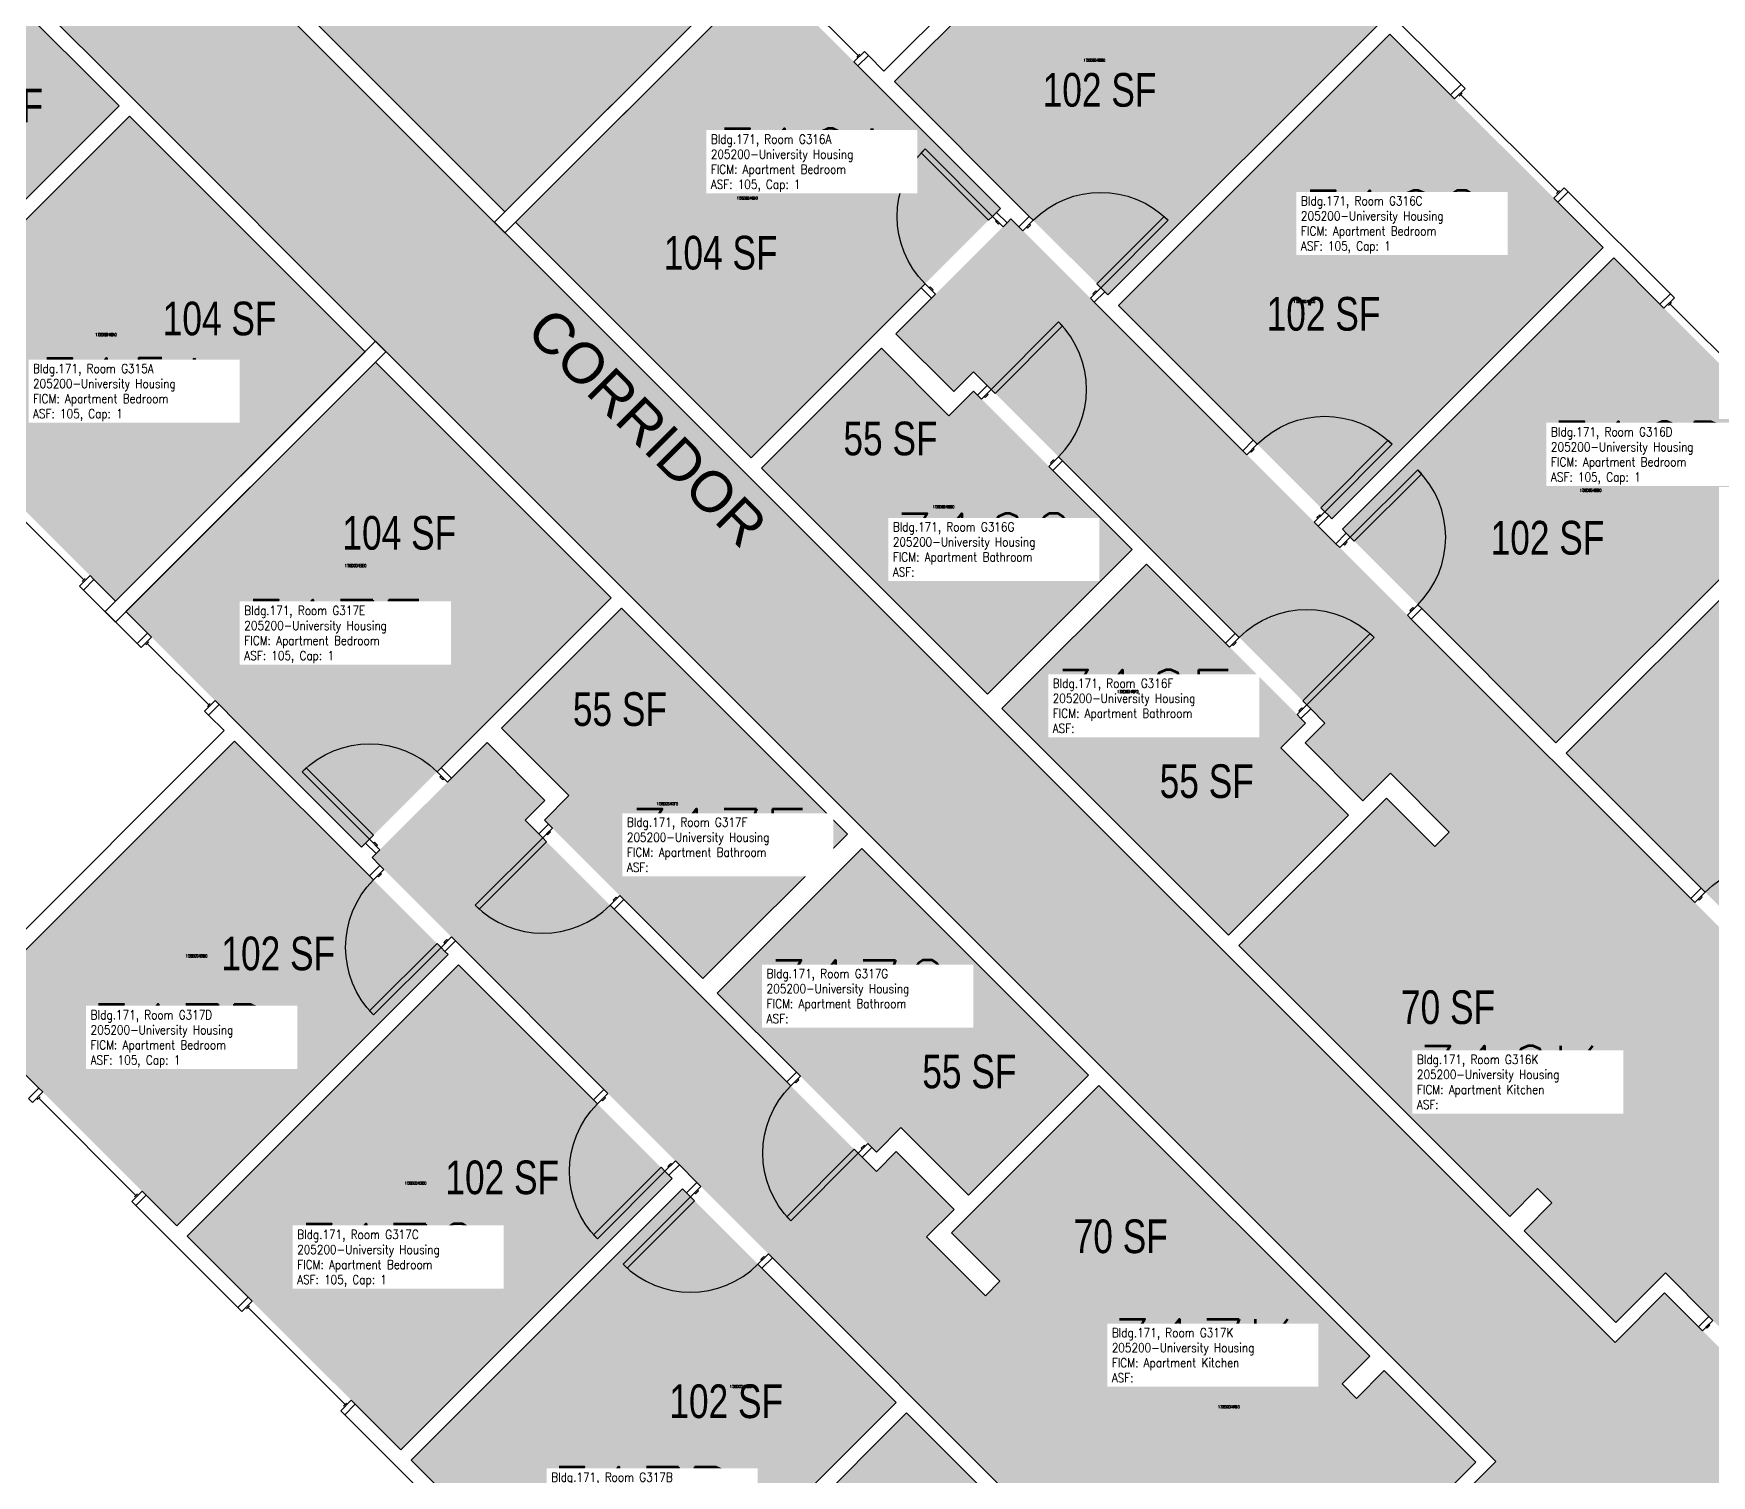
# Model space of a CAD drawing. Header units: inches. Extents: x 1063 to 4030, y -1482 to 1605.
# Drawn here: x 2972 to 3570, y 65 to 579 of the extents above; entities that cross this region are included whole.
import ezdxf
from ezdxf.enums import TextEntityAlignment as Align

# ---------------------------------------------------------------- set-up
doc = ezdxf.new("R2010")
doc.units = ezdxf.units.IN
doc.header["$LTSCALE"] = 192
doc.header["$MEASUREMENT"] = 0
for name, color, linetype in [('A-AREA-IDEN', 1, 'Continuous'), ('A-DOOR', 2, 'Continuous'), ('A-GLAZ', 1, 'Continuous'), ('A-IDEN-RNUM', 7, 'Continuous'), ('A-IDEN-SNUM', 4, 'Continuous'), ('A-IDEN-VNUM', 4, 'Continuous'), ('A-WALL', 5, 'Continuous'), ('AREA-TEXT', 3, 'Continuous'), ('Rooms-Category-Color', 7, 'Continuous'), ('Rooms-College-Color', 7, 'Continuous'), ('Rooms-Department-Color', 7, 'Continuous'), ('Rooms-Division-Color', 7, 'Continuous'), ('Rooms-Information', 7, 'Continuous')]:
    doc.layers.add(name, color=color, linetype=linetype)
doc.styles.add('AREA', font='arial.ttf', dxfattribs={"width": 0.75, "height": 12})
doc.styles.add('ROOMSNUMBER', font='txt.shx', dxfattribs={"height": 0.03})
doc.styles.add('ROOMVNUMBER', font='simplex.shx', dxfattribs={"width": 0.85})
doc.styles.get("Standard").update_dxf_attribs({"font": 'arial.ttf'})

msp = doc.modelspace()

# ---------------------------------------------------------------- hatches: boundary and pattern name
at = {"layer": 'Rooms-Category-Color', "true_color": 0xadadad}
msp.add_hatch(color=253, dxfattribs=at).paths.add_polyline_path([(2330.9, 1232.94), (2373.33, 1275.37), (2633.56, 1015.13), (2651.24, 1032.81), (2709.45, 974.59), (2691.78, 956.92), (2821.91, 826.78), (2839.59, 844.46), (2897.8, 786.25), (2880.12, 768.57), (3535.92, 112.77), (3553.6, 130.45), (3595.4, 88.64), (3577.73, 70.96), (3700.48, -51.78), (3658.05, -94.21), (3535.3, 28.54), (3517.62, 10.86), (3475.82, 52.67), (3493.49, 70.35), (2837.69, 726.14), (2820.02, 708.47), (2761.81, 766.68), (2779.48, 784.36), (2649.35, 914.49), (2631.67, 896.81), (2573.46, 955.02), (2591.14, 972.7)])
at = {"layer": 'Rooms-Category-Color', "true_color": 0x728ef3}
for points in [[(3140.36, 515.76), (3229.29, 604.67), (3145.32, 688.64), (3056.4, 599.72)], [(3355.23, 486.15), (3279.13, 562.25), (3375.83, 658.95), (3451.93, 582.84)], [(2924.51, 523.37), (2868.55, 579.32), (2922.82, 633.59), (3002.82, 553.6), (2960.05, 510.81), (2936.01, 534.85)], [(3316.96, 516.99), (3228.04, 428.08), (3144.07, 512.04), (3232.99, 600.96)], [(3435.05, 406.33), (3358.94, 482.43), (3455.64, 579.13), (3531.74, 503.03)], [(3090.5, 465.92), (3001.59, 376.99), (2917.62, 460.96), (3006.54, 549.87)], [(3503.52, 152.6), (3536.18, 119.93), (3553.86, 137.61), (3599.12, 92.35), (3600.53, 93.77), (3603.98, 90.32), (3584.89, 71.23), (3601.84, 54.28), (3656.11, 108.55), (3639.16, 125.5), (3630.85, 117.19), (3627.4, 120.64), (3639.16, 132.39), (3659.55, 112), (3776.31, 228.76), (3680.5, 324.57), (3594.94, 239.01), (3320.67, 513.28), (3279.66, 472.27), (3300.25, 451.68), (3307.33, 458.75), (3432.54, 333.53), (3425.47, 326.46), (3446.06, 305.87), (3455.87, 315.67), (3476.81, 294.72), (3471.69, 289.59), (3550.97, 210.31), (3508.29, 167.63), (3513.42, 162.5)], [(3514.86, 326.52), (3438.76, 402.62), (3535.46, 499.32), (3611.56, 423.21)], [(3312.29, 343.83), (3231.75, 424.36), (3274.53, 467.14), (3298.57, 443.1), (3307.33, 451.85), (3363.82, 395.36)], [(3089.27, 289.31), (3178.19, 378.22), (3094.22, 462.19), (3005.3, 373.28)], [(3691.64, 343.13), (3615.27, 419.5), (3518.57, 322.81), (3594.94, 246.44)], [(3398.16, 257.96), (3317.41, 338.7), (3368.94, 390.23), (3425.64, 333.53), (3416.89, 324.78), (3440.94, 300.74)], [(3262.44, 293.98), (3181.9, 374.51), (3139.12, 331.73), (3163.16, 307.69), (3154.41, 298.94), (3210.9, 242.45)], [(3120.12, 251.03), (3044.02, 327.14), (2947.32, 230.44), (3023.42, 154.34)], [(3453.67, 102.75), (3486.33, 70.08), (3468.66, 52.4), (3513.91, 7.15), (3512.5, 5.73), (3515.94, 2.29), (3535.04, 21.38), (3551.98, 4.43), (3497.71, -49.84), (3480.77, -32.89), (3489.07, -24.58), (3485.63, -21.14), (3473.87, -32.89), (3494.27, -53.29), (3377.51, -170.05), (3281.69, -74.24), (3367.25, 11.32), (3092.98, 285.59), (3134, 326.61), (3154.59, 306.01), (3147.52, 298.94), (3272.73, 173.73), (3279.8, 180.8), (3300.4, 160.2), (3290.6, 150.4), (3311.55, 129.45), (3316.67, 134.58), (3395.96, 55.29), (3438.64, 97.98), (3443.77, 92.85)], [(3498.39, 157.73), (3401.87, 254.25), (3454.45, 306.83), (3550.97, 210.31)], [(3348.31, 208.11), (3267.56, 288.85), (3216.03, 237.32), (3272.73, 180.62), (3281.48, 189.37), (3305.53, 165.33)], [(3199.93, 171.22), (3123.83, 247.32), (3027.13, 150.62), (3103.24, 74.52)], [(3448.54, 107.88), (3352.02, 204.4), (3299.44, 151.81), (3395.96, 55.29)], [(3279.75, 91.4), (3203.65, 167.51), (3106.95, 70.81), (3183.05, -5.29)], [(3263.13, -85.37), (3186.76, -9), (3283.46, 87.69), (3359.83, 11.32)]]:
    msp.add_hatch(color=171, dxfattribs=at).paths.add_polyline_path(points)
at = {"layer": 'Rooms-College-Color', "true_color": 0xadadad}
for points in [[(2330.9, 1232.94), (2373.33, 1275.37), (2633.56, 1015.13), (2651.24, 1032.81), (2709.45, 974.59), (2691.78, 956.92), (2821.91, 826.78), (2839.59, 844.46), (2897.8, 786.25), (2880.12, 768.57), (3535.92, 112.77), (3553.6, 130.45), (3595.4, 88.64), (3577.73, 70.96), (3700.48, -51.78), (3658.05, -94.21), (3535.3, 28.54), (3517.62, 10.86), (3475.82, 52.67), (3493.49, 70.35), (2837.69, 726.14), (2820.02, 708.47), (2761.81, 766.68), (2779.48, 784.36), (2649.35, 914.49), (2631.67, 896.81), (2573.46, 955.02), (2591.14, 972.7)], [(3140.36, 515.76), (3229.29, 604.67), (3145.32, 688.64), (3056.4, 599.72)], [(3355.23, 486.15), (3279.13, 562.25), (3375.83, 658.95), (3451.93, 582.84)], [(2924.51, 523.37), (2868.55, 579.32), (2922.82, 633.59), (3002.82, 553.6), (2960.05, 510.81), (2936.01, 534.85)], [(3316.96, 516.99), (3228.04, 428.08), (3144.07, 512.04), (3232.99, 600.96)], [(3435.05, 406.33), (3358.94, 482.43), (3455.64, 579.13), (3531.74, 503.03)], [(3090.5, 465.92), (3001.59, 376.99), (2917.62, 460.96), (3006.54, 549.87)], [(3503.52, 152.6), (3536.18, 119.93), (3553.86, 137.61), (3599.12, 92.35), (3600.53, 93.77), (3603.98, 90.32), (3584.89, 71.23), (3601.84, 54.28), (3656.11, 108.55), (3639.16, 125.5), (3630.85, 117.19), (3627.4, 120.64), (3639.16, 132.39), (3659.55, 112), (3776.31, 228.76), (3680.5, 324.57), (3594.94, 239.01), (3320.67, 513.28), (3279.66, 472.27), (3300.25, 451.68), (3307.33, 458.75), (3432.54, 333.53), (3425.47, 326.46), (3446.06, 305.87), (3455.87, 315.67), (3476.81, 294.72), (3471.69, 289.59), (3550.97, 210.31), (3508.29, 167.63), (3513.42, 162.5)], [(3514.86, 326.52), (3438.76, 402.62), (3535.46, 499.32), (3611.56, 423.21)], [(3312.29, 343.83), (3231.75, 424.36), (3274.53, 467.14), (3298.57, 443.1), (3307.33, 451.85), (3363.82, 395.36)], [(3089.27, 289.31), (3178.19, 378.22), (3094.22, 462.19), (3005.3, 373.28)], [(3691.64, 343.13), (3615.27, 419.5), (3518.57, 322.81), (3594.94, 246.44)], [(3398.16, 257.96), (3317.41, 338.7), (3368.94, 390.23), (3425.64, 333.53), (3416.89, 324.78), (3440.94, 300.74)], [(3262.44, 293.98), (3181.9, 374.51), (3139.12, 331.73), (3163.16, 307.69), (3154.41, 298.94), (3210.9, 242.45)], [(3120.12, 251.03), (3044.02, 327.14), (2947.32, 230.44), (3023.42, 154.34)], [(3453.67, 102.75), (3486.33, 70.08), (3468.66, 52.4), (3513.91, 7.15), (3512.5, 5.73), (3515.94, 2.29), (3535.04, 21.38), (3551.98, 4.43), (3497.71, -49.84), (3480.77, -32.89), (3489.07, -24.58), (3485.63, -21.14), (3473.87, -32.89), (3494.27, -53.29), (3377.51, -170.05), (3281.69, -74.24), (3367.25, 11.32), (3092.98, 285.59), (3134, 326.61), (3154.59, 306.01), (3147.52, 298.94), (3272.73, 173.73), (3279.8, 180.8), (3300.4, 160.2), (3290.6, 150.4), (3311.55, 129.45), (3316.67, 134.58), (3395.96, 55.29), (3438.64, 97.98), (3443.77, 92.85)], [(3498.39, 157.73), (3401.87, 254.25), (3454.45, 306.83), (3550.97, 210.31)], [(3348.31, 208.11), (3267.56, 288.85), (3216.03, 237.32), (3272.73, 180.62), (3281.48, 189.37), (3305.53, 165.33)], [(3199.93, 171.22), (3123.83, 247.32), (3027.13, 150.62), (3103.24, 74.52)], [(3448.54, 107.88), (3352.02, 204.4), (3299.44, 151.81), (3395.96, 55.29)], [(3279.75, 91.4), (3203.65, 167.51), (3106.95, 70.81), (3183.05, -5.29)], [(3263.13, -85.37), (3186.76, -9), (3283.46, 87.69), (3359.83, 11.32)]]:
    msp.add_hatch(color=253, dxfattribs=at).paths.add_polyline_path(points)
at = {"layer": 'Rooms-Department-Color', "true_color": 0xacacac}
msp.add_hatch(color=253, dxfattribs=at).paths.add_polyline_path([(2330.9, 1232.94), (2373.33, 1275.37), (2633.56, 1015.13), (2651.24, 1032.81), (2709.45, 974.59), (2691.78, 956.92), (2821.91, 826.78), (2839.59, 844.46), (2897.8, 786.25), (2880.12, 768.57), (3535.92, 112.77), (3553.6, 130.45), (3595.4, 88.64), (3577.73, 70.96), (3700.48, -51.78), (3658.05, -94.21), (3535.3, 28.54), (3517.62, 10.86), (3475.82, 52.67), (3493.49, 70.35), (2837.69, 726.14), (2820.02, 708.47), (2761.81, 766.68), (2779.48, 784.36), (2649.35, 914.49), (2631.67, 896.81), (2573.46, 955.02), (2591.14, 972.7)])
at = {"layer": 'Rooms-Department-Color', "true_color": 0x604aed}
for points in [[(3140.36, 515.76), (3229.29, 604.67), (3145.32, 688.64), (3056.4, 599.72)], [(3355.23, 486.15), (3279.13, 562.25), (3375.83, 658.95), (3451.93, 582.84)], [(2924.51, 523.37), (2868.55, 579.32), (2922.82, 633.59), (3002.82, 553.6), (2960.05, 510.81), (2936.01, 534.85)], [(3316.96, 516.99), (3228.04, 428.08), (3144.07, 512.04), (3232.99, 600.96)], [(3435.05, 406.33), (3358.94, 482.43), (3455.64, 579.13), (3531.74, 503.03)], [(3090.5, 465.92), (3001.59, 376.99), (2917.62, 460.96), (3006.54, 549.87)], [(3503.52, 152.6), (3536.18, 119.93), (3553.86, 137.61), (3599.12, 92.35), (3600.53, 93.77), (3603.98, 90.32), (3584.89, 71.23), (3601.84, 54.28), (3656.11, 108.55), (3639.16, 125.5), (3630.85, 117.19), (3627.4, 120.64), (3639.16, 132.39), (3659.55, 112), (3776.31, 228.76), (3680.5, 324.57), (3594.94, 239.01), (3320.67, 513.28), (3279.66, 472.27), (3300.25, 451.68), (3307.33, 458.75), (3432.54, 333.53), (3425.47, 326.46), (3446.06, 305.87), (3455.87, 315.67), (3476.81, 294.72), (3471.69, 289.59), (3550.97, 210.31), (3508.29, 167.63), (3513.42, 162.5)], [(3514.86, 326.52), (3438.76, 402.62), (3535.46, 499.32), (3611.56, 423.21)], [(3312.29, 343.83), (3231.75, 424.36), (3274.53, 467.14), (3298.57, 443.1), (3307.33, 451.85), (3363.82, 395.36)], [(3089.27, 289.31), (3178.19, 378.22), (3094.22, 462.19), (3005.3, 373.28)], [(3691.64, 343.13), (3615.27, 419.5), (3518.57, 322.81), (3594.94, 246.44)], [(3398.16, 257.96), (3317.41, 338.7), (3368.94, 390.23), (3425.64, 333.53), (3416.89, 324.78), (3440.94, 300.74)], [(3262.44, 293.98), (3181.9, 374.51), (3139.12, 331.73), (3163.16, 307.69), (3154.41, 298.94), (3210.9, 242.45)], [(3120.12, 251.03), (3044.02, 327.14), (2947.32, 230.44), (3023.42, 154.34)], [(3453.67, 102.75), (3486.33, 70.08), (3468.66, 52.4), (3513.91, 7.15), (3512.5, 5.73), (3515.94, 2.29), (3535.04, 21.38), (3551.98, 4.43), (3497.71, -49.84), (3480.77, -32.89), (3489.07, -24.58), (3485.63, -21.14), (3473.87, -32.89), (3494.27, -53.29), (3377.51, -170.05), (3281.69, -74.24), (3367.25, 11.32), (3092.98, 285.59), (3134, 326.61), (3154.59, 306.01), (3147.52, 298.94), (3272.73, 173.73), (3279.8, 180.8), (3300.4, 160.2), (3290.6, 150.4), (3311.55, 129.45), (3316.67, 134.58), (3395.96, 55.29), (3438.64, 97.98), (3443.77, 92.85)], [(3498.39, 157.73), (3401.87, 254.25), (3454.45, 306.83), (3550.97, 210.31)], [(3348.31, 208.11), (3267.56, 288.85), (3216.03, 237.32), (3272.73, 180.62), (3281.48, 189.37), (3305.53, 165.33)], [(3199.93, 171.22), (3123.83, 247.32), (3027.13, 150.62), (3103.24, 74.52)], [(3448.54, 107.88), (3352.02, 204.4), (3299.44, 151.81), (3395.96, 55.29)], [(3279.75, 91.4), (3203.65, 167.51), (3106.95, 70.81), (3183.05, -5.29)], [(3263.13, -85.37), (3186.76, -9), (3283.46, 87.69), (3359.83, 11.32)]]:
    msp.add_hatch(color=173, dxfattribs=at).paths.add_polyline_path(points)
at = {"layer": 'Rooms-Division-Color', "true_color": 0xadadad}
msp.add_hatch(color=253, dxfattribs=at).paths.add_polyline_path([(2330.9, 1232.94), (2373.33, 1275.37), (2633.56, 1015.13), (2651.24, 1032.81), (2709.45, 974.59), (2691.78, 956.92), (2821.91, 826.78), (2839.59, 844.46), (2897.8, 786.25), (2880.12, 768.57), (3535.92, 112.77), (3553.6, 130.45), (3595.4, 88.64), (3577.73, 70.96), (3700.48, -51.78), (3658.05, -94.21), (3535.3, 28.54), (3517.62, 10.86), (3475.82, 52.67), (3493.49, 70.35), (2837.69, 726.14), (2820.02, 708.47), (2761.81, 766.68), (2779.48, 784.36), (2649.35, 914.49), (2631.67, 896.81), (2573.46, 955.02), (2591.14, 972.7)])
at = {"layer": 'Rooms-Division-Color', "true_color": 0x604aed}
for points in [[(3140.36, 515.76), (3229.29, 604.67), (3145.32, 688.64), (3056.4, 599.72)], [(3355.23, 486.15), (3279.13, 562.25), (3375.83, 658.95), (3451.93, 582.84)], [(2924.51, 523.37), (2868.55, 579.32), (2922.82, 633.59), (3002.82, 553.6), (2960.05, 510.81), (2936.01, 534.85)], [(3316.96, 516.99), (3228.04, 428.08), (3144.07, 512.04), (3232.99, 600.96)], [(3435.05, 406.33), (3358.94, 482.43), (3455.64, 579.13), (3531.74, 503.03)], [(3090.5, 465.92), (3001.59, 376.99), (2917.62, 460.96), (3006.54, 549.87)], [(3503.52, 152.6), (3536.18, 119.93), (3553.86, 137.61), (3599.12, 92.35), (3600.53, 93.77), (3603.98, 90.32), (3584.89, 71.23), (3601.84, 54.28), (3656.11, 108.55), (3639.16, 125.5), (3630.85, 117.19), (3627.4, 120.64), (3639.16, 132.39), (3659.55, 112), (3776.31, 228.76), (3680.5, 324.57), (3594.94, 239.01), (3320.67, 513.28), (3279.66, 472.27), (3300.25, 451.68), (3307.33, 458.75), (3432.54, 333.53), (3425.47, 326.46), (3446.06, 305.87), (3455.87, 315.67), (3476.81, 294.72), (3471.69, 289.59), (3550.97, 210.31), (3508.29, 167.63), (3513.42, 162.5)], [(3514.86, 326.52), (3438.76, 402.62), (3535.46, 499.32), (3611.56, 423.21)], [(3312.29, 343.83), (3231.75, 424.36), (3274.53, 467.14), (3298.57, 443.1), (3307.33, 451.85), (3363.82, 395.36)], [(3089.27, 289.31), (3178.19, 378.22), (3094.22, 462.19), (3005.3, 373.28)], [(3691.64, 343.13), (3615.27, 419.5), (3518.57, 322.81), (3594.94, 246.44)], [(3398.16, 257.96), (3317.41, 338.7), (3368.94, 390.23), (3425.64, 333.53), (3416.89, 324.78), (3440.94, 300.74)], [(3262.44, 293.98), (3181.9, 374.51), (3139.12, 331.73), (3163.16, 307.69), (3154.41, 298.94), (3210.9, 242.45)], [(3120.12, 251.03), (3044.02, 327.14), (2947.32, 230.44), (3023.42, 154.34)], [(3453.67, 102.75), (3486.33, 70.08), (3468.66, 52.4), (3513.91, 7.15), (3512.5, 5.73), (3515.94, 2.29), (3535.04, 21.38), (3551.98, 4.43), (3497.71, -49.84), (3480.77, -32.89), (3489.07, -24.58), (3485.63, -21.14), (3473.87, -32.89), (3494.27, -53.29), (3377.51, -170.05), (3281.69, -74.24), (3367.25, 11.32), (3092.98, 285.59), (3134, 326.61), (3154.59, 306.01), (3147.52, 298.94), (3272.73, 173.73), (3279.8, 180.8), (3300.4, 160.2), (3290.6, 150.4), (3311.55, 129.45), (3316.67, 134.58), (3395.96, 55.29), (3438.64, 97.98), (3443.77, 92.85)], [(3498.39, 157.73), (3401.87, 254.25), (3454.45, 306.83), (3550.97, 210.31)], [(3348.31, 208.11), (3267.56, 288.85), (3216.03, 237.32), (3272.73, 180.62), (3281.48, 189.37), (3305.53, 165.33)], [(3199.93, 171.22), (3123.83, 247.32), (3027.13, 150.62), (3103.24, 74.52)], [(3448.54, 107.88), (3352.02, 204.4), (3299.44, 151.81), (3395.96, 55.29)], [(3279.75, 91.4), (3203.65, 167.51), (3106.95, 70.81), (3183.05, -5.29)], [(3263.13, -85.37), (3186.76, -9), (3283.46, 87.69), (3359.83, 11.32)]]:
    msp.add_hatch(color=173, dxfattribs=at).paths.add_polyline_path(points)

# ---------------------------------------------------------------- linework, layer by layer
at = {"layer": 'A-DOOR'}
for points in [[(3314.13, 514.17), (3312.72, 512.75), (3288.68, 536.79), (3290.09, 538.21)], [(3317.84, 510.45), (3319.26, 511.87), (3315.55, 515.58), (3314.13, 514.17)], [(3316.61, 511.69), (3316.25, 511.34), (3315.19, 512.4), (3315.55, 512.75)], [(3324.91, 509.04), (3323.5, 510.45), (3327.21, 514.17), (3328.63, 512.75)], [(3326.15, 510.28), (3326.51, 509.92), (3327.57, 510.98), (3327.21, 511.34)], [(3352.67, 488.71), (3351.25, 490.12), (3375.3, 514.17), (3376.71, 512.75)], [(3293.8, 486.41), (3292.39, 485), (3288.68, 488.71), (3290.09, 490.12)], [(3292.56, 487.65), (3292.92, 488), (3291.86, 489.06), (3291.5, 488.71)], [(3348.96, 485), (3350.37, 483.58), (3354.08, 487.3), (3352.67, 488.71)], [(3350.19, 486.24), (3349.84, 486.59), (3350.9, 487.65), (3351.25, 487.3)], [(3313.6, 452.47), (3315.01, 451.06), (3339.06, 475.1), (3337.64, 476.51)], [(3310.15, 449.02), (3308.74, 450.44), (3312.19, 453.89), (3313.6, 452.47)], [(3311.13, 450), (3311.48, 449.64), (3312.54, 450.7), (3312.19, 451.06)], [(3404.73, 429.22), (3403.31, 430.64), (3407.03, 434.35), (3408.44, 432.94)], [(3405.97, 430.46), (3406.32, 430.11), (3407.38, 431.17), (3407.03, 431.52)], [(3432.48, 408.9), (3431.07, 410.31), (3455.11, 434.35), (3456.52, 432.94)], [(3334.2, 424.98), (3335.61, 423.57), (3339.06, 427.02), (3337.64, 428.43)], [(3335.17, 425.95), (3334.81, 426.31), (3335.87, 427.37), (3336.23, 427.02)], [(3441.59, 399.79), (3443, 398.38), (3467.04, 422.42), (3465.63, 423.83)], [(3428.77, 405.18), (3430.18, 403.77), (3433.9, 407.48), (3432.48, 408.9)], [(3430.01, 406.42), (3429.65, 406.77), (3430.72, 407.83), (3431.07, 407.48)], [(3437.87, 396.08), (3436.46, 397.49), (3440.17, 401.21), (3441.59, 399.79)], [(3439.11, 397.32), (3439.47, 396.96), (3440.53, 398.02), (3440.17, 398.38)], [(3461.92, 372.04), (3463.33, 370.62), (3467.04, 374.34), (3465.63, 375.75)], [(3463.15, 373.28), (3462.8, 373.63), (3463.86, 374.69), (3464.21, 374.34)], [(3398.56, 360.61), (3397.15, 362.03), (3400.6, 365.47), (3402.01, 364.06)], [(3426.05, 340.02), (3424.64, 341.43), (3448.68, 365.47), (3450.1, 364.06)], [(3399.54, 361.58), (3399.89, 361.23), (3400.95, 362.29), (3400.6, 362.65)], [(3422.61, 336.57), (3424.02, 335.16), (3427.47, 338.6), (3426.05, 340.02)], [(3423.58, 337.54), (3423.23, 337.9), (3424.29, 338.96), (3424.64, 338.6)], [(3092.1, 292.13), (3093.51, 293.55), (3069.47, 317.59), (3068.06, 316.18)], [(3119.85, 312.46), (3121.27, 313.88), (3117.56, 317.59), (3116.14, 316.18)], [(3118.62, 313.7), (3118.26, 313.35), (3117.2, 314.41), (3117.56, 314.76)], [(3157.24, 296.11), (3155.83, 297.53), (3152.38, 294.08), (3153.79, 292.66)], [(3156.27, 295.14), (3156.62, 294.79), (3155.56, 293.73), (3155.21, 294.08)], [(3095.81, 288.42), (3094.4, 287.01), (3090.69, 290.72), (3092.1, 292.13)], [(3094.57, 289.66), (3094.93, 290.01), (3093.87, 291.07), (3093.51, 290.72)], [(3153.79, 292.66), (3155.21, 291.25), (3131.17, 267.21), (3129.75, 268.62)], [(3097.23, 281.35), (3095.81, 282.77), (3092.1, 279.05), (3093.51, 277.64)], [(3095.99, 280.11), (3096.34, 279.76), (3095.28, 278.7), (3094.93, 279.05)], [(3181.28, 272.07), (3182.7, 270.66), (3179.25, 267.21), (3177.84, 268.62)], [(3180.31, 271.1), (3179.96, 271.45), (3178.9, 270.39), (3179.25, 270.04)], [(3564.36, 269.6), (3562.94, 271.01), (3566.66, 274.72), (3568.07, 273.31)], [(3565.6, 270.83), (3565.95, 270.48), (3567.01, 271.54), (3566.66, 271.89)], [(3121.27, 257.31), (3122.68, 255.9), (3118.97, 252.18), (3117.56, 253.6)], [(3117.56, 253.6), (3116.14, 255.01), (3092.1, 230.97), (3093.51, 229.56)], [(3120.03, 256.07), (3119.68, 256.43), (3118.62, 255.36), (3118.97, 255.01)], [(3245.65, 207.7), (3244.24, 209.11), (3240.79, 205.67), (3242.21, 204.25)], [(3244.68, 206.73), (3245.03, 206.37), (3243.97, 205.31), (3243.62, 205.67)], [(3177.04, 201.54), (3175.63, 202.95), (3171.91, 199.24), (3173.33, 197.82)], [(3175.8, 200.3), (3176.16, 199.95), (3175.1, 198.88), (3174.74, 199.24)], [(3266.25, 180.21), (3264.83, 181.63), (3240.79, 157.58), (3242.21, 156.17)], [(3269.69, 183.66), (3271.11, 182.24), (3267.66, 178.8), (3266.25, 180.21)], [(3268.72, 182.69), (3268.37, 183.04), (3267.31, 181.98), (3267.66, 181.63)], [(3197.37, 173.78), (3195.96, 175.2), (3171.91, 151.16), (3173.33, 149.74)], [(3201.08, 177.49), (3202.5, 176.08), (3198.78, 172.37), (3197.37, 173.78)], [(3199.84, 176.26), (3199.49, 176.61), (3198.43, 175.55), (3198.78, 175.2)], [(3210.19, 168.39), (3208.77, 169.81), (3205.06, 166.09), (3206.47, 164.68)], [(3206.47, 164.68), (3207.89, 163.26), (3183.85, 139.22), (3182.43, 140.64)], [(3208.95, 167.15), (3209.3, 166.8), (3208.24, 165.74), (3207.89, 166.09)], [(3234.23, 144.35), (3235.64, 142.94), (3231.93, 139.22), (3230.52, 140.64)], [(3232.99, 143.11), (3232.64, 143.47), (3231.58, 142.4), (3231.93, 142.05)], [(3567.1, 116.95), (3565.69, 118.36), (3569.4, 122.07), (3570.81, 120.66)], [(3568.34, 118.18), (3568.69, 117.83), (3569.75, 118.89), (3569.4, 119.24)]]:
    msp.add_lwpolyline(points, close=True, dxfattribs=at)
at = {"layer": 'A-DOOR', "extrusion": (0, 0, -1)}
for centre, start, end in [((-3314.13, 514.17), 315, 45), ((-3352.67, 488.71), 45, 135), ((-3432.48, 408.9), 45, 135), ((-3426.05, 340.02), 45, 135), ((-3092.1, 292.13), 45, 135), ((-3592.11, 249.27), 45, 135), ((-3117.56, 253.6), 315, 45), ((-3266.25, 180.21), 315, 45), ((-3197.37, 173.78), 315, 45)]:
    msp.add_arc(centre, 34, start, end, dxfattribs=at)
at = {"layer": 'A-DOOR'}
for centre, start, end in [((3313.6, 452.47), 315, 45), ((3441.59, 399.79), 315, 45), ((3153.79, 292.66), 225, 315), ((3206.47, 164.68), 225, 315)]:
    msp.add_arc(centre, 34, start, end, dxfattribs=at)
at = {"layer": 'A-GLAZ'}
for p, q in [((3266.23, 571.44), (3244.31, 593.36)), ((3265.7, 570.91), (3266.76, 571.97)), ((3480.43, 556.99), (3481.49, 558.05)), ((3515.61, 522.87), (3480.96, 557.52)), ((3515.08, 522.34), (3516.14, 523.4)), ((3555.03, 482.39), (3556.09, 483.45)), ((3590.21, 448.27), (3555.56, 482.92)), ((2968.35, 406.51), (2990.27, 384.59)), ((2990.8, 385.12), (2989.74, 384.06)), ((3013.44, 362.49), (3012.38, 361.43)), ((3034.83, 340.04), (3012.91, 361.96)), ((3035.36, 340.57), (3034.3, 339.51)), ((2974.73, 200.38), (2973.67, 199.32)), ((3008.85, 165.2), (2974.2, 199.85)), ((3009.38, 165.73), (3008.32, 164.67)), ((3049.27, 125.83), (3048.21, 124.77)), ((3083.39, 90.65), (3048.74, 125.3)), ((3083.92, 91.18), (3082.86, 90.12))]:
    msp.add_line(p, q, dxfattribs=at)
for points in [[(3268.44, 572.94), (3269.85, 571.53), (3266.14, 567.81), (3264.73, 569.23)], [(3482.47, 559.73), (3481.05, 561.15), (3477.34, 557.43), (3478.75, 556.02)], [(3517.82, 524.38), (3519.24, 522.96), (3515.52, 519.25), (3514.11, 520.66)], [(3557.07, 485.13), (3555.65, 486.55), (3551.94, 482.83), (3553.35, 481.42)], [(2988.77, 382.38), (2990.18, 380.97), (2993.9, 384.68), (2992.48, 386.1)], [(3010.7, 360.45), (3009.28, 361.87), (3013, 365.58), (3014.41, 364.17)], [(3033.33, 337.83), (3034.74, 336.41), (3038.45, 340.12), (3037.04, 341.54)], [(2971.99, 198.35), (2970.57, 199.76), (2974.29, 203.47), (2975.7, 202.06)], [(3007.34, 162.99), (3008.76, 161.58), (3012.47, 165.29), (3011.06, 166.7)], [(3046.53, 123.8), (3045.12, 125.21), (3048.83, 128.93), (3050.25, 127.51)], [(3081.89, 88.44), (3083.3, 87.03), (3087.02, 90.74), (3085.6, 92.16)]]:
    msp.add_lwpolyline(points, close=True, dxfattribs=at)
at = {"layer": 'A-WALL'}
for p, q in [((3006.98, 556.86), (2837.69, 726.14)), ((3375.83, 666.37), (3275.42, 565.96)), ((3279.13, 562.25), (3375.83, 658.95)), ((2922.82, 633.59), (3002.83, 553.59)), ((3232.99, 608.39), (3136.65, 512.04)), ((3236.7, 604.68), (3140.36, 508.33)), ((3140.36, 515.76), (3229.28, 604.68)), ((3140.36, 508.33), (3049.41, 599.28)), ((3056.39, 599.73), (3140.36, 515.76)), ((3144.07, 512.04), (3232.99, 600.96)), ((3481.05, 561.15), (3444.69, 597.51)), ((3451.93, 582.84), (3355.23, 486.15)), ((3358.94, 482.43), (3455.64, 579.13)), ((3455.64, 579.13), (3477.34, 557.43)), ((3269.85, 571.53), (3266.14, 567.81)), ((3275.42, 565.96), (3269.85, 571.53)), ((3266.14, 567.81), (3272.15, 561.81)), ((3327.21, 514.17), (3279.13, 562.25)), ((3097.93, 465.91), (3006.98, 556.86)), ((3272.15, 561.81), (3316.96, 516.99)), ((3477.34, 557.43), (3481.05, 561.15)), ((3002.83, 553.59), (2960.05, 510.81)), ((2949.26, 492.6), (3006.54, 549.87)), ((3006.54, 549.87), (3090.51, 465.91)), ((3519.24, 522.96), (3515.52, 519.25)), ((3555.65, 486.55), (3519.24, 522.96)), ((3316.96, 516.99), (3315.55, 515.58)), ((3315.55, 515.58), (3319.26, 511.87)), ((3515.52, 519.25), (3531.74, 503.03)), ((3136.65, 512.04), (3227.6, 421.09)), ((3228.04, 428.08), (3144.07, 512.04)), ((3319.26, 511.87), (3320.67, 513.28)), ((3320.67, 513.28), (3323.5, 510.45)), ((3323.5, 510.45), (3327.21, 514.17)), ((3531.74, 503.03), (3435.05, 406.33)), ((3438.76, 402.62), (3535.46, 499.32)), ((3535.46, 499.32), (3551.94, 482.83)), ((3288.68, 488.71), (3228.04, 428.08)), ((3279.66, 472.27), (3292.39, 485)), ((3292.39, 485), (3288.68, 488.71)), ((3354.08, 487.3), (3350.37, 483.58)), ((3355.23, 486.15), (3354.08, 487.3)), ((3551.94, 482.83), (3555.65, 486.55)), ((3350.37, 483.58), (3403.31, 430.64)), ((3407.03, 434.35), (3358.94, 482.43)), ((2997.88, 373.28), (3094.22, 469.62)), ((3094.22, 469.62), (3185.17, 378.67)), ((3231.75, 424.36), (3274.53, 467.14)), ((3274.53, 467.14), (3298.57, 443.1)), ((3300.25, 451.68), (3279.66, 472.27)), ((3001.59, 369.56), (3097.93, 465.91)), ((3090.51, 465.91), (3001.59, 376.99)), ((3094.22, 462.19), (3005.3, 373.28)), ((3178.19, 378.22), (3094.22, 462.19)), ((3307.33, 458.75), (3300.25, 451.68)), ((3312.19, 453.89), (3307.33, 458.75)), ((3298.57, 443.1), (3307.33, 451.85)), ((3307.33, 451.85), (3308.74, 450.44)), ((3308.74, 450.44), (3312.19, 453.89)), ((3403.31, 430.64), (3407.03, 434.35)), ((3339.06, 427.02), (3335.61, 423.57)), ((3400.6, 365.47), (3339.06, 427.02)), ((3227.6, 421.09), (3535.92, 112.77)), ((3312.29, 343.83), (3231.75, 424.36)), ((3335.61, 423.57), (3363.82, 395.36)), ((3611.56, 423.21), (3514.86, 326.52)), ((3518.57, 322.81), (3615.27, 419.5)), ((3433.9, 407.48), (3430.18, 403.77)), ((3435.05, 406.33), (3433.9, 407.48)), ((3430.18, 403.77), (3436.46, 397.49)), ((3436.46, 397.49), (3440.17, 401.21)), ((3440.17, 401.21), (3438.76, 402.62)), ((3363.82, 395.36), (3312.29, 343.83)), ((3317.41, 338.7), (3368.94, 390.23)), ((3368.94, 390.23), (3397.15, 362.03)), ((2993.9, 384.68), (2990.18, 380.97)), ((3001.59, 376.99), (2993.9, 384.68)), ((2990.18, 380.97), (3001.59, 369.56)), ((3117.56, 317.59), (3178.19, 378.22)), ((3185.17, 378.67), (3493.49, 70.35)), ((3009.28, 361.87), (2997.88, 373.28)), ((3005.3, 373.28), (3013, 365.58)), ((3181.9, 374.51), (3139.12, 331.73)), ((3262.44, 293.98), (3181.9, 374.51)), ((3467.04, 374.34), (3463.33, 370.62)), ((3514.86, 326.52), (3467.04, 374.34)), ((3013, 365.58), (3009.28, 361.87)), ((3397.15, 362.03), (3400.6, 365.47)), ((3463.33, 370.62), (3562.94, 271.01)), ((3034.74, 336.41), (3038.45, 340.12)), ((3040.3, 330.85), (3034.74, 336.41)), ((3038.45, 340.12), (3044.46, 334.12)), ((3398.16, 257.96), (3317.41, 338.7)), ((3427.47, 338.6), (3424.02, 335.16)), ((3424.02, 335.16), (3425.64, 333.53)), ((3432.54, 333.53), (3427.47, 338.6)), ((2939.89, 230.44), (3040.3, 330.85)), ((3044.46, 334.12), (3089.27, 289.31)), ((3139.12, 331.73), (3163.16, 307.69)), ((3425.64, 333.53), (3416.89, 324.78)), ((3425.47, 326.46), (3432.54, 333.53)), ((3044.02, 327.14), (2947.32, 230.44)), ((3092.1, 279.05), (3044.02, 327.14)), ((3134, 326.61), (3121.27, 313.88)), ((3154.59, 306.01), (3134, 326.61)), ((3416.89, 324.78), (3440.94, 300.74)), ((3446.06, 305.87), (3425.47, 326.46)), ((3121.27, 313.88), (3117.56, 317.59)), ((3566.66, 274.72), (3518.57, 322.81)), ((3455.87, 315.67), (3446.06, 305.87)), ((3476.81, 294.72), (3455.87, 315.67)), ((3147.52, 298.94), (3154.59, 306.01)), ((3163.16, 307.69), (3154.41, 298.94)), ((3401.87, 254.25), (3454.45, 306.83)), ((3454.45, 306.83), (3471.69, 289.59)), ((3440.94, 300.74), (3398.16, 257.96)), ((3152.38, 294.08), (3147.52, 298.94)), ((3155.83, 297.53), (3152.38, 294.08)), ((3154.41, 298.94), (3155.83, 297.53)), ((3210.9, 242.45), (3262.44, 293.98)), ((3471.69, 289.59), (3476.81, 294.72)), ((3089.27, 289.31), (3090.69, 290.72)), ((3090.69, 290.72), (3094.4, 287.01)), ((3094.4, 287.01), (3092.98, 285.59)), ((3267.56, 288.85), (3216.03, 237.32)), ((3348.31, 208.11), (3267.56, 288.85)), ((3095.81, 282.77), (3092.1, 279.05)), ((3092.98, 285.59), (3095.81, 282.77)), ((3179.25, 267.21), (3182.7, 270.66)), ((3182.7, 270.66), (3210.9, 242.45)), ((3562.94, 271.01), (3566.66, 274.72)), ((3240.79, 205.67), (3179.25, 267.21)), ((3118.97, 252.18), (3122.68, 255.9)), ((3120.12, 251.03), (3118.97, 252.18)), ((3122.68, 255.9), (3175.63, 202.95)), ((3498.39, 157.73), (3401.87, 254.25)), ((3023.42, 154.34), (3120.12, 251.03)), ((3123.83, 247.32), (3027.13, 150.62)), ((3171.91, 199.24), (3123.83, 247.32)), ((3216.03, 237.32), (3244.24, 209.11)), ((2947.32, 230.44), (2974.29, 203.47)), ((2974.29, 203.47), (2970.57, 199.76)), ((3244.24, 209.11), (3240.79, 205.67)), ((3352.02, 204.4), (3299.44, 151.81)), ((3305.53, 165.33), (3348.31, 208.11)), ((3448.54, 107.88), (3352.02, 204.4)), ((3175.63, 202.95), (3171.91, 199.24)), ((3272.73, 180.62), (3281.48, 189.37)), ((3281.48, 189.37), (3305.53, 165.33)), ((3267.66, 178.8), (3271.11, 182.24)), ((3271.11, 182.24), (3272.73, 180.62)), ((3279.8, 180.8), (3272.73, 173.73)), ((3300.4, 160.2), (3279.8, 180.8)), ((3198.78, 172.37), (3202.5, 176.08)), ((3202.5, 176.08), (3208.77, 169.81)), ((3272.73, 173.73), (3267.66, 178.8)), ((3103.24, 74.52), (3199.93, 171.22)), ((3203.65, 167.51), (3106.95, 70.81)), ((3199.93, 171.22), (3198.78, 172.37)), ((3205.06, 166.09), (3203.65, 167.51)), ((3208.77, 169.81), (3205.06, 166.09)), ((3508.29, 167.63), (3498.39, 157.73)), ((3513.42, 162.5), (3508.29, 167.63)), ((3008.76, 161.58), (3012.47, 165.29)), ((3045.12, 125.21), (3008.76, 161.58)), ((3012.47, 165.29), (3023.42, 154.34)), ((3503.52, 152.6), (3513.42, 162.5)), ((3290.6, 150.4), (3300.4, 160.2)), ((3027.13, 150.62), (3048.83, 128.93)), ((3311.55, 129.45), (3290.6, 150.4)), ((3299.44, 151.81), (3316.67, 134.58)), ((3536.18, 119.93), (3503.52, 152.6)), ((3231.93, 139.22), (3235.64, 142.94)), ((3279.75, 91.4), (3231.93, 139.22)), ((3235.64, 142.94), (3335.26, 43.32)), ((3553.86, 137.61), (3536.18, 119.93)), ((3569.4, 122.07), (3553.86, 137.61)), ((3316.67, 134.58), (3311.55, 129.45)), ((3048.83, 128.93), (3045.12, 125.21)), ((3535.92, 112.77), (3553.6, 130.45)), ((3553.6, 130.45), (3565.69, 118.36)), ((3565.69, 118.36), (3569.4, 122.07)), ((3438.64, 97.98), (3448.54, 107.88)), ((3453.67, 102.75), (3443.77, 92.85)), ((3486.33, 70.08), (3453.67, 102.75)), ((3443.77, 92.85), (3438.64, 97.98)), ((3083.3, 87.03), (3087.02, 90.74)), ((3087.02, 90.74), (3103.24, 74.52)), ((3183.05, -5.29), (3279.75, 91.4)), ((3119.72, 50.61), (3083.3, 87.03)), ((3283.46, 87.69), (3186.76, -9)), ((3331.54, 39.61), (3283.46, 87.69)), ((3106.95, 70.81), (3123.43, 54.33)), ((3468.66, 52.4), (3486.33, 70.08)), ((3493.49, 70.35), (3475.82, 52.67))]:
    msp.add_line(p, q, dxfattribs=at)

# ---------------------------------------------------------------- texts
at = {"layer": 'A-AREA-IDEN'}
msp.add_text('CORRIDOR', height=14.4, rotation=315, dxfattribs=at).set_placement((3186, 433.87), align=Align.CENTER)
at = {"layer": 'A-IDEN-RNUM', "style": 'ROOMSNUMBER', "width": 0.85}
for s, p in [('0316-B0', (3350.39, 569.8)), ('0316-A0', (3226.68, 520.66)), ('0316-C0', (3425.21, 483.8)), ('0315-A0', (2998.16, 472)), ('0316-D0', (3527.22, 416.5)), ('0316-G0', (3296.61, 410.65)), ('0317-E0', (3087.12, 389.67)), ('0316-F0', (3362.29, 344.73)), ('0317-F0', (3198.21, 304.73)), ('0317-D0', (3030.42, 250.54)), ('0317-G0', (3260.83, 242.74)), ('0316-K0', (3513.71, 208.29)), ('0317-C0', (3108.45, 169.57)), ('0317-B0', (3224.34, 97.06)), ('0317-K0', (3398.31, 89.8))]:
    msp.add_text(s, height=1, dxfattribs=at).set_placement(p, align=Align.MIDDLE_CENTER)
at = {"layer": 'A-IDEN-SNUM', "style": 'ROOMSNUMBER', "width": 0.85}
for s, p in [('1710G316B0', (3350.39, 569.8)), ('1710G316A0', (3226.68, 520.66)), ('1710G316C0', (3425.21, 483.8)), ('1710G315A0', (2998.16, 472)), ('1710G316D0', (3527.22, 416.5)), ('1710G316G0', (3296.61, 410.65)), ('1710G317E0', (3087.12, 389.67)), ('1710G316F0', (3362.29, 344.73)), ('1710G317F0', (3198.21, 304.73)), ('1710G317D0', (3030.42, 250.54)), ('1710G317G0', (3260.83, 242.74)), ('1710G316K0', (3513.71, 208.29)), ('1710G317C0', (3108.45, 169.57)), ('1710G317B0', (3224.34, 97.06)), ('1710G317K0', (3398.31, 89.8))]:
    msp.add_text(s, height=1, dxfattribs=at).set_placement(p, align=Align.MIDDLE_CENTER)
at = {"layer": 'A-IDEN-VNUM', "style": 'ROOMVNUMBER', "width": 0.85}
for s, p in [('316A', (3246.49, 534.17)), ('316C', (3456.35, 512.18)), ('315A', (3004.96, 452.42)), ('316D', (3544.97, 429.85)), ('316G', (3310.89, 397.05)), ('317E', (3078.89, 366.18)), ('316F', (3366.96, 341.31)), ('317F', (3215.21, 291.79)), ('317G', (3265.94, 237.83)), ('317D', (3024.6, 222.05)), ('316K', (3497.2, 207.22)), ('317C', (3098.63, 143.76)), ('317K', (3388.47, 109.82)), ('317B', (3188.71, 57.25))]:
    msp.add_text(s, height=22.5, dxfattribs=at).set_placement(p, align=Align.MIDDLE_CENTER)
at = {"layer": 'AREA-TEXT', "style": 'AREA', "width": 0.75}
for s, p in [('102 SF', (3352.23, 559.25)), ('56 SF', (2959.03, 553.64)), ('104 SF', (3217.22, 501.22)), ('102 SF', (3432.05, 479.43)), ('104 SF', (3038.66, 477.76)), ('55 SF', (3277.73, 434.99)), ('104 SF', (3102.7, 401.36)), ('102 SF', (3511.86, 399.62)), ('55 SF', (3181.31, 338.54)), ('55 SF', (3390.43, 312.85)), ('102 SF', (3059.57, 251.44)), ('70 SF', (3476.42, 232.28)), ('55 SF', (3305.84, 209.37)), ('102 SF', (3139.39, 171.63)), ('70 SF', (3359.78, 150.61)), ('102 SF', (3219.2, 91.82))]:
    msp.add_text(s, height=12, dxfattribs=at).set_placement(p, align=Align.MIDDLE_CENTER)

# ---------------------------------------------------------------- next in the draw order: texts
at = {"layer": 'Rooms-Information', "char_height": 3.2143, "width": 72, "attachment_point": 7, "style": 'ROOMVNUMBER', "bg_fill": 3, "box_fill_scale": 1.5, "bg_fill_color": 256, "bg_fill_true_color": 13158600, "bg_fill_transparency": 0}
for s, insert in [('Bldg.171, Room G316A^M^J205200-University Housing^M^JFICM: Apartment Bedroom^M^JASF: 105, Cap: 1', (3213.7, 522.92)), ('Bldg.171, Room G316C^M^J205200-University Housing^M^JFICM: Apartment Bedroom^M^JASF: 105, Cap: 1', (3424.02, 500.93)), ('Bldg.171, Room G315A^M^J205200-University Housing^M^JFICM: Apartment Bedroom^M^JASF: 105, Cap: 1', (2972.18, 441.17)), ('Bldg.171, Room G316D^M^J205200-University Housing^M^JFICM: Apartment Bedroom^M^JASF: 105, Cap: 1', (3513.1, 418.6)), ('Bldg.171, Room G316G^M^J205200-University Housing^M^JFICM: Apartment Bathroom^M^JASF: ', (3278.56, 385.8)), ('Bldg.171, Room G317E^M^J205200-University Housing^M^JFICM: Apartment Bedroom^M^JASF: 105, Cap: 1', (3047.47, 354.93)), ('Bldg.171, Room G316F^M^J205200-University Housing^M^JFICM: Apartment Bathroom^M^JASF: ', (3335.54, 330.06)), ('Bldg.171, Room G317F^M^J205200-University Housing^M^JFICM: Apartment Bathroom^M^JASF: ', (3183.79, 280.54)), ('Bldg.171, Room G317G^M^J205200-University Housing^M^JFICM: Apartment Bathroom^M^JASF: ', (3233.61, 226.58)), ('Bldg.171, Room G317D^M^J205200-University Housing^M^JFICM: Apartment Bedroom^M^JASF: 105, Cap: 1', (2992.72, 210.8)), ('Bldg.171, Room G316K^M^J205200-University Housing^M^JFICM: Apartment Kitchen^M^JASF: ', (3465.32, 195.97)), ('Bldg.171, Room G317C^M^J205200-University Housing^M^JFICM: Apartment Bedroom^M^JASF: 105, Cap: 1', (3066.3, 132.51)), ('Bldg.171, Room G317K^M^J205200-University Housing^M^JFICM: Apartment Kitchen^M^JASF: ', (3356.59, 98.57)), ('Bldg.171, Room G317B^M^J205200-University Housing^M^JFICM: Apartment Bedroom^M^JASF: 105, Cap: 1', (3156.83, 46))]:
    msp.add_mtext(s, dxfattribs=dict(at, insert=insert))

doc.saveas('drawing.dxf')
